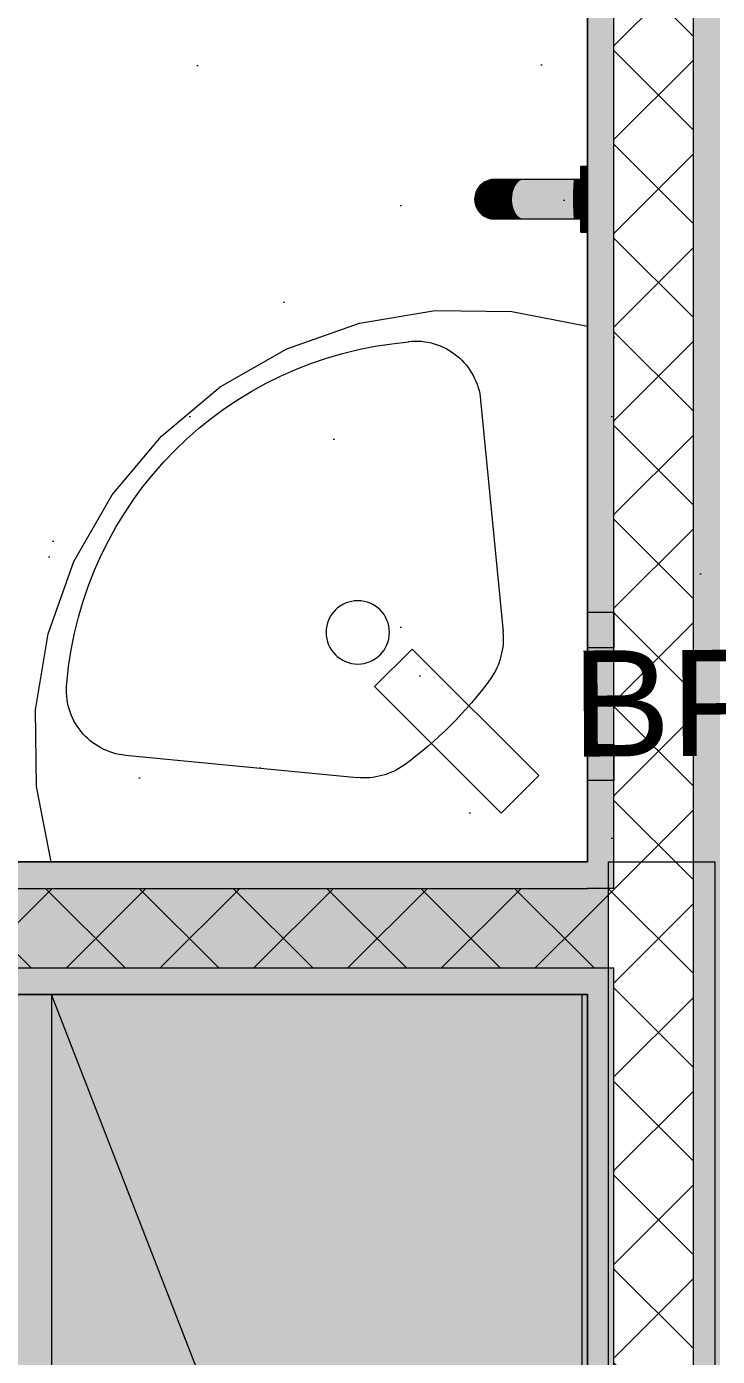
# Model space of a CAD drawing. Header units: metres. Extents: x -77 to 21.6, y -70.6 to -27.7.
# Drawn here: x -51.035 to -50.514, y -54.621 to -53.618 of the extents above; entities that cross this region are included whole.
import ezdxf

# ---------------------------------------------------------------- set-up
doc = ezdxf.new("R2010")
doc.units = ezdxf.units.M
doc.header["$MEASUREMENT"] = 0
for name, color, linetype, lineweight, true_color in [('LAJES.EST_Caneta_No__18', 7, 'Continuous', 0, 0xdfdfdf), ('LAJES.EST_Caneta_No__254', 7, 'Continuous', 0, 0xd1c9ad), ('LOUCAS-METAIS.ARQ_Caneta_No__13', 7, 'Continuous', 0, 0xaaaaaa), ('LOUCAS-METAIS.ARQ_Caneta_No__18', 7, 'Continuous', 0, 0xdfdfdf), ('ZONA_Caneta_No__56', 7, 'Continuous', 0, 0xffe495)]:
    doc.layers.add(name, color=color, linetype=linetype, lineweight=lineweight, true_color=true_color)
for name, color, linetype, lineweight in [('LAJES.EST_Caneta_No__241', 7, 'Continuous', 13), ('LAJES.EST_Caneta_No__96', 252, 'Continuous', 0), ('LOUCAS-METAIS.ARQ_Caneta_No__96', 252, 'Continuous', 0), ('MOBILIÁRIO_Caneta_No__96', 252, 'Continuous', 0), ('NOTAS BANCADAS_Caneta_No__99', 7, 'Continuous', 20), ('PAREDE CONSTRUIR_Caneta_No__241', 7, 'Continuous', 13), ('PAREDE CONSTRUIR_Caneta_No__83', 84, 'Continuous', 0)]:
    doc.layers.add(name, color=color, linetype=linetype, lineweight=lineweight)
for name, color, linetype in [('MOBILIÁRIO', 7, 'Continuous'), ('NOTAS BANCADAS', 7, 'Continuous'), ('PAREDE CONSTRUIR', 7, 'Continuous')]:
    doc.layers.add(name, color=color, linetype=linetype)
doc.styles.add('GENERATED_STYLE_1', font='arial.ttf')
pattern_1 = [(45, (0, 0.5), (-0.159099, 0.159099), [0, -0.15, 0, -0.225]), (110, (0.5, 0.5), (0.21143084, 0.07695453), [0, -0.11, 0, -0.19])]
pattern_2 = [(45, (0, 0), (-0.03535534, 0.03535534), []), (135, (0, 0), (0.03535534, 0.03535534), [])]

# ---------------------------------------------------------------- blocks, each defined once
blk = doc.blocks.new('Basin Corner 26')
at = {"layer": 'LOUCAS-METAIS.ARQ_Caneta_No__13', "color": 253, "linetype": 'Continuous', "lineweight": 0, "true_color": 0xaaaaaa}
for p, q in [((0.3484, -0.0805), (0.1737, -0.0636)), ((0.0805, -0.3482), (0.0636, -0.1736))]:
    blk.add_line(p, q, dxfattribs=at)
at = {"layer": 'LOUCAS-METAIS.ARQ_Caneta_No__13', "color": 253, "linetype": 'Continuous', "lineweight": 0, "true_color": 0xaaaaaa, "flags": 128}
for points in [[(0.0615, 0), (0.0885, 0), (0.0885, 0.02), (0.0615, 0.02)], [(0.1615, 0), (0.1885, 0), (0.1885, 0.02), (0.1615, 0.02)], [(0, -0.4044), (0.0569, -0.4153), (0.1148, -0.4161), (0.172, -0.4066), (0.2266, -0.3871), (0.2769, -0.3584), (0.3213, -0.3212), (0.3585, -0.2768), (0.3872, -0.2265), (0.4066, -0.1719), (0.4161, -0.1148), (0.4153, -0.0569), (0.4043, 0), (0, 0)]]:
    blk.add_lwpolyline(points, close=True, dxfattribs=at)
at = {"layer": 'LOUCAS-METAIS.ARQ_Caneta_No__13', "color": 253, "linetype": 'Continuous', "lineweight": 0, "true_color": 0xaaaaaa}
for centre, major_axis, start_param, end_param in [((0.1686, -0.1163), (0.0529, 0), 1.474323, 2.181444), ((0.319, -0.3189), (0.3054, 0), 2.204538, 2.507899), ((0.3437, -0.1295), (0.0493, 0), 6.175569, 7.757508), ((0.1163, -0.1685), (0.0529, 0), 2.530551, 3.237673), ((0.111, -0.1114), (0.2823, 0), 4.796606, 6.20048), ((0.1295, -0.3435), (0.0493, 0), 3.237673, 4.819612)]:
    blk.add_ellipse(centre, major_axis=major_axis, ratio=0.999372, start_param=start_param, end_param=end_param, dxfattribs=at)
blk.add_ellipse((0.1732, -0.1731), major_axis=(0.0239, 0), ratio=0.999372, dxfattribs=at)
blk = doc.blocks.new('Grab Bar 26_2')
at = {"layer": 'LOUCAS-METAIS.ARQ_Caneta_No__18', "linetype": 'Continuous', "lineweight": 0, "true_color": 0xdfdfdf}
for points in [[(-0.017, 0), (-0.017, -0.005), (-0.0108, -0.005), (-0.0108, 0)], [(-0.0108, 0), (-0.0108, -0.005), (-0.0037, -0.005), (-0.0037, 0)], [(-0.0037, -0.005), (0.0037, -0.005), (0.0037, 0), (-0.0037, 0)], [(0.0037, -0.005), (0.0108, -0.005), (0.0108, 0), (0.0037, 0)], [(0.0108, -0.005), (0.017, -0.005), (0.017, 0), (0.0108, 0)], [(0.017, -0.005), (0.0217, -0.005), (0.0217, 0), (0.017, 0)], [(0.0217, -0.005), (0.0244, -0.005), (0.0244, 0), (0.0217, 0)], [(0.0244, 0), (0.0244, -0.005), (0.0249, -0.005), (0.0249, 0)], [(-0.0249, 0), (-0.0249, -0.005), (-0.0244, -0.005), (-0.0244, 0)], [(-0.0244, -0.005), (-0.0217, -0.005), (-0.0217, 0), (-0.0244, 0)], [(-0.0217, -0.005), (-0.017, -0.005), (-0.017, 0), (-0.0217, 0)], [(-0.015, -0.01), (-0.0147, -0.0102), (-0.0147, -0.005), (-0.015, -0.005)], [(-0.015, -0.01), (-0.015, -0.0234), (-0.0147, -0.024), (-0.0147, -0.0102)], [(-0.0147, -0.005), (-0.0147, -0.0102), (-0.014, -0.0103), (-0.014, -0.005)], [(-0.014, -0.005), (-0.014, -0.0103), (-0.0129, -0.0104), (-0.0129, -0.005)], [(-0.0129, -0.005), (-0.0129, -0.0104), (-0.0113, -0.0106), (-0.0113, -0.005)], [(-0.0113, -0.005), (-0.0113, -0.0106), (-0.0094, -0.0107), (-0.0094, -0.005)], [(-0.0094, -0.0107), (-0.0073, -0.0107), (-0.0073, -0.005), (-0.0094, -0.005)], [(-0.0073, -0.005), (-0.0073, -0.0107), (-0.0049, -0.0108), (-0.0049, -0.005)], [(-0.0049, -0.005), (-0.0049, -0.0108), (-0.0023, -0.0108), (-0.0023, -0.005)], [(-0.0023, -0.005), (-0.0023, -0.0108), (0.0003, -0.0108), (0.0003, -0.005)], [(0.0003, -0.005), (0.0003, -0.0108), (0.0029, -0.0108), (0.0029, -0.005)], [(0.0029, -0.0108), (0.0054, -0.0108), (0.0054, -0.005), (0.0029, -0.005)], [(0.0054, -0.005), (0.0054, -0.0108), (0.0077, -0.0107), (0.0077, -0.005)], [(0.0077, -0.005), (0.0077, -0.0107), (0.0098, -0.0106), (0.0098, -0.005)], [(0.0098, -0.005), (0.0098, -0.0106), (0.0117, -0.0105), (0.0117, -0.005)], [(0.0117, -0.005), (0.0117, -0.0105), (0.0131, -0.0104), (0.0131, -0.005)], [(0.0131, -0.005), (0.0131, -0.0104), (0.0142, -0.0103), (0.0142, -0.005)], [(0.0142, -0.0103), (0.0148, -0.0101), (0.0148, -0.005), (0.0142, -0.005)], [(0.015, -0.005), (0.0148, -0.005), (0.0148, -0.0101), (0.015, -0.01)], [(0.0148, -0.0101), (0.0148, -0.0239), (0.015, -0.0233), (0.015, -0.01)], [(-0.0147, -0.024), (-0.014, -0.0246), (-0.014, -0.0103), (-0.0147, -0.0102)], [(-0.014, -0.0103), (-0.014, -0.0246), (-0.0129, -0.0251), (-0.0129, -0.0104)], [(-0.0113, -0.0106), (-0.0129, -0.0104), (-0.0129, -0.0251), (-0.0113, -0.0256)], [(-0.0094, -0.0107), (-0.0113, -0.0106), (-0.0113, -0.0256), (-0.0094, -0.026)], [(-0.0094, -0.0107), (-0.0094, -0.026), (-0.0073, -0.0263), (-0.0073, -0.0107)], [(-0.0049, -0.0108), (-0.0073, -0.0107), (-0.0073, -0.0263), (-0.0049, -0.0265)], [(-0.0023, -0.0108), (-0.0049, -0.0108), (-0.0049, -0.0265), (-0.0023, -0.0267)], [(0.0003, -0.0108), (-0.0023, -0.0108), (-0.0023, -0.0267), (0.0003, -0.0267)], [(0.0029, -0.0108), (0.0003, -0.0108), (0.0003, -0.0267), (0.0029, -0.0266)], [(0.0029, -0.0266), (0.0054, -0.0265), (0.0054, -0.0108), (0.0029, -0.0108)], [(0.0077, -0.0107), (0.0054, -0.0108), (0.0054, -0.0265), (0.0077, -0.0262)], [(0.0098, -0.0106), (0.0077, -0.0107), (0.0077, -0.0262), (0.0098, -0.0259)], [(0.0098, -0.0259), (0.0117, -0.0255), (0.0117, -0.0105), (0.0098, -0.0106)], [(0.0131, -0.0104), (0.0117, -0.0105), (0.0117, -0.0255), (0.0131, -0.025)], [(0.0142, -0.0103), (0.0131, -0.0104), (0.0131, -0.025), (0.0142, -0.0244)], [(0.0148, -0.0101), (0.0142, -0.0103), (0.0142, -0.0244), (0.0148, -0.0239)], [(-0.0147, -0.024), (-0.015, -0.0234), (-0.015, -0.0361), (-0.0147, -0.0373)], [(-0.0147, -0.024), (-0.0147, -0.0373), (-0.014, -0.0384), (-0.014, -0.0246)], [(-0.0129, -0.0251), (-0.014, -0.0246), (-0.014, -0.0384), (-0.0129, -0.0394)], [(-0.0129, -0.0251), (-0.0129, -0.0394), (-0.0113, -0.0403), (-0.0113, -0.0256)], [(-0.0094, -0.026), (-0.0113, -0.0256), (-0.0113, -0.0403), (-0.0094, -0.0411)], [(-0.0094, -0.026), (-0.0094, -0.0411), (-0.0073, -0.0418), (-0.0073, -0.0263)], [(-0.0049, -0.0265), (-0.0073, -0.0263), (-0.0073, -0.0418), (-0.0049, -0.0422)], [(-0.0023, -0.0267), (-0.0049, -0.0265), (-0.0049, -0.0422), (-0.0023, -0.0425)], [(0.0003, -0.0267), (-0.0023, -0.0267), (-0.0023, -0.0425), (0.0003, -0.0426)], [(0.0029, -0.0266), (0.0003, -0.0267), (0.0003, -0.0426), (0.0029, -0.0425)], [(0.0029, -0.0266), (0.0029, -0.0425), (0.0054, -0.0421), (0.0054, -0.0265)], [(0.0077, -0.0262), (0.0054, -0.0265), (0.0054, -0.0421), (0.0077, -0.0416)], [(0.0098, -0.0259), (0.0077, -0.0262), (0.0077, -0.0416), (0.0098, -0.041)], [(0.0098, -0.0259), (0.0098, -0.041), (0.0117, -0.0402), (0.0117, -0.0255)], [(0.0117, -0.0255), (0.0117, -0.0402), (0.0131, -0.0392), (0.0131, -0.025)], [(0.0131, -0.025), (0.0131, -0.0392), (0.0142, -0.0382), (0.0142, -0.0244)], [(0.0142, -0.0382), (0.0148, -0.0371), (0.0148, -0.0239), (0.0142, -0.0244)], [(0.015, -0.0233), (0.0148, -0.0239), (0.0148, -0.0371), (0.015, -0.0359)], [(-0.015, -0.0476), (-0.0147, -0.0492), (-0.0147, -0.0373), (-0.015, -0.0361)], [(-0.014, -0.0384), (-0.0147, -0.0373), (-0.0147, -0.0492), (-0.014, -0.0508)], [(-0.014, -0.0508), (-0.0129, -0.0523), (-0.0129, -0.0394), (-0.014, -0.0384)], [(-0.0129, -0.0394), (-0.0129, -0.0523), (-0.0113, -0.0536), (-0.0113, -0.0403)], [(0.0117, -0.0402), (0.0117, -0.0533), (0.0131, -0.052), (0.0131, -0.0392)], [(0.0142, -0.0382), (0.0131, -0.0392), (0.0131, -0.052), (0.0142, -0.0505)], [(0.0142, -0.0382), (0.0142, -0.0505), (0.0148, -0.0489), (0.0148, -0.0371)], [(0.0148, -0.0371), (0.0148, -0.0489), (0.015, -0.0472), (0.015, -0.0359)], [(-0.0147, -0.0492), (-0.015, -0.0476), (-0.015, -0.0571), (-0.0147, -0.0592)], [(-0.0147, -0.0492), (-0.0147, -0.0592), (-0.014, -0.0611), (-0.014, -0.0508)], [(-0.0113, -0.0536), (-0.0094, -0.0547), (-0.0094, -0.0411), (-0.0113, -0.0403)], [(-0.0073, -0.0418), (-0.0094, -0.0411), (-0.0094, -0.0547), (-0.0073, -0.0556)], [(-0.0073, -0.0556), (-0.0049, -0.0563), (-0.0049, -0.0422), (-0.0073, -0.0418)], [(-0.0049, -0.0422), (-0.0049, -0.0563), (-0.0023, -0.0567), (-0.0023, -0.0425)], [(-0.0023, -0.0425), (-0.0023, -0.0567), (0.0003, -0.0568), (0.0003, -0.0426)], [(0.0003, -0.0426), (0.0003, -0.0568), (0.0029, -0.0566), (0.0029, -0.0425)], [(0.0029, -0.0566), (0.0054, -0.0562), (0.0054, -0.0421), (0.0029, -0.0425)], [(0.0054, -0.0421), (0.0054, -0.0562), (0.0077, -0.0555), (0.0077, -0.0416)], [(0.0077, -0.0416), (0.0077, -0.0555), (0.0098, -0.0545), (0.0098, -0.041)], [(0.0098, -0.0545), (0.0117, -0.0533), (0.0117, -0.0402), (0.0098, -0.041)], [(0.0142, -0.0608), (0.0148, -0.0588), (0.0148, -0.0489), (0.0142, -0.0505)], [(0.015, -0.0472), (0.0148, -0.0489), (0.0148, -0.0588), (0.015, -0.0567)], [(-0.0147, -0.0592), (-0.015, -0.0571), (-0.015, -0.0643), (-0.0147, -0.0667)], [(-0.0147, -0.0592), (-0.0147, -0.0667), (-0.014, -0.0689), (-0.014, -0.0611)], [(-0.014, -0.0508), (-0.014, -0.0611), (-0.0129, -0.063), (-0.0129, -0.0523)], [(-0.0129, -0.0523), (-0.0129, -0.063), (-0.0113, -0.0647), (-0.0113, -0.0536)], [(-0.0113, -0.0647), (-0.0094, -0.0661), (-0.0094, -0.0547), (-0.0113, -0.0536)], [(-0.0094, -0.0547), (-0.0094, -0.0661), (-0.0073, -0.0672), (-0.0073, -0.0556)], [(-0.0073, -0.0556), (-0.0073, -0.0672), (-0.0049, -0.0681), (-0.0049, -0.0563)], [(-0.0049, -0.0681), (-0.0023, -0.0686), (-0.0023, -0.0567), (-0.0049, -0.0563)], [(-0.0023, -0.0686), (0.0003, -0.0687), (0.0003, -0.0568), (-0.0023, -0.0567)], [(0.0003, -0.0687), (0.0029, -0.0685), (0.0029, -0.0566), (0.0003, -0.0568)], [(0.0029, -0.0566), (0.0029, -0.0685), (0.0054, -0.0679), (0.0054, -0.0562)], [(0.0054, -0.0679), (0.0077, -0.067), (0.0077, -0.0555), (0.0054, -0.0562)], [(0.0077, -0.067), (0.0098, -0.0658), (0.0098, -0.0545), (0.0077, -0.0555)], [(0.0098, -0.0545), (0.0098, -0.0658), (0.0117, -0.0643), (0.0117, -0.0533)], [(0.0117, -0.0533), (0.0117, -0.0643), (0.0131, -0.0626), (0.0131, -0.052)], [(0.0131, -0.0626), (0.0142, -0.0608), (0.0142, -0.0505), (0.0131, -0.052)], [(0.0142, -0.0685), (0.0148, -0.0662), (0.0148, -0.0588), (0.0142, -0.0608)], [(0.015, -0.0567), (0.0148, -0.0588), (0.0148, -0.0662), (0.015, -0.0638)], [(-0.015, -0.0643), (-0.015, -0.0688), (-0.0147, -0.0713), (-0.0147, -0.0667)], [(-0.0147, -0.0713), (-0.015, -0.0688), (-0.015, -0.0703), (-0.0147, -0.0729)], [(-0.0147, -0.0667), (-0.0147, -0.0713), (-0.014, -0.0738), (-0.014, -0.0689)], [(-0.014, -0.0611), (-0.014, -0.0689), (-0.0129, -0.0711), (-0.0129, -0.063)], [(-0.014, -0.0689), (-0.014, -0.0738), (-0.0129, -0.0761), (-0.0129, -0.0711)], [(-0.0129, -0.0711), (-0.0113, -0.073), (-0.0113, -0.0647), (-0.0129, -0.063)], [(-0.0113, -0.0647), (-0.0113, -0.073), (-0.0094, -0.0746), (-0.0094, -0.0661)], [(-0.0094, -0.0746), (-0.0073, -0.076), (-0.0073, -0.0672), (-0.0094, -0.0661)], [(-0.0073, -0.076), (-0.0049, -0.0769), (-0.0049, -0.0681), (-0.0073, -0.0672)], [(-0.0049, -0.0681), (-0.0049, -0.0769), (-0.0023, -0.0775), (-0.0023, -0.0686)], [(-0.0023, -0.0686), (-0.0023, -0.0775), (0.0003, -0.0777), (0.0003, -0.0687)], [(0.0003, -0.0777), (0.0029, -0.0774), (0.0029, -0.0685), (0.0003, -0.0687)], [(0.0029, -0.0685), (0.0029, -0.0774), (0.0054, -0.0768), (0.0054, -0.0679)], [(0.0054, -0.0768), (0.0077, -0.0757), (0.0077, -0.067), (0.0054, -0.0679)], [(0.0077, -0.067), (0.0077, -0.0757), (0.0098, -0.0743), (0.0098, -0.0658)], [(0.0098, -0.0658), (0.0098, -0.0743), (0.0117, -0.0726), (0.0117, -0.0643)], [(0.0117, -0.0726), (0.0131, -0.0707), (0.0131, -0.0626), (0.0117, -0.0643)], [(0.0131, -0.0626), (0.0131, -0.0707), (0.0142, -0.0685), (0.0142, -0.0608)], [(0.0131, -0.0756), (0.0142, -0.0733), (0.0142, -0.0685), (0.0131, -0.0707)], [(0.0142, -0.0685), (0.0142, -0.0733), (0.0148, -0.0708), (0.0148, -0.0662)], [(0.0148, -0.0662), (0.0148, -0.0708), (0.015, -0.0682), (0.015, -0.0638)], [(0.015, -0.0682), (0.0148, -0.0708), (0.0148, -0.0723), (0.015, -0.0697)], [(-0.014, -0.0738), (-0.0147, -0.0713), (-0.0147, -0.0729), (-0.014, -0.0754)], [(-0.014, -0.0754), (-0.0129, -0.0777), (-0.0129, -0.0761), (-0.014, -0.0738)], [(-0.0129, -0.0711), (-0.0129, -0.0761), (-0.0113, -0.0782), (-0.0113, -0.073)], [(-0.0113, -0.0782), (-0.0129, -0.0761), (-0.0129, -0.0777), (-0.0113, -0.0798)], [(-0.0113, -0.0782), (-0.0094, -0.0799), (-0.0094, -0.0746), (-0.0113, -0.073)], [(-0.0094, -0.0799), (-0.0113, -0.0782), (-0.0113, -0.0798), (-0.0094, -0.0817)], [(-0.0073, -0.076), (-0.0094, -0.0746), (-0.0094, -0.0799), (-0.0073, -0.0814)], [(-0.0094, -0.0799), (-0.0094, -0.0817), (-0.0073, -0.0831), (-0.0073, -0.0814)], [(-0.0073, -0.076), (-0.0073, -0.0814), (-0.0049, -0.0824), (-0.0049, -0.0769)], [(-0.0049, -0.0769), (-0.0049, -0.0824), (-0.0023, -0.083), (-0.0023, -0.0775)], [(-0.0023, -0.083), (0.0003, -0.0832), (0.0003, -0.0777), (-0.0023, -0.0775)], [(0.0003, -0.0832), (0.0029, -0.0829), (0.0029, -0.0774), (0.0003, -0.0777)], [(0.0029, -0.0774), (0.0029, -0.0829), (0.0054, -0.0822), (0.0054, -0.0768)], [(0.0054, -0.0822), (0.0077, -0.0811), (0.0077, -0.0757), (0.0054, -0.0768)], [(0.0077, -0.0757), (0.0077, -0.0811), (0.0098, -0.0796), (0.0098, -0.0743)], [(0.0098, -0.0796), (0.0077, -0.0811), (0.0077, -0.0829), (0.0098, -0.0813)], [(0.0098, -0.0743), (0.0098, -0.0796), (0.0117, -0.0778), (0.0117, -0.0726)], [(0.0098, -0.0813), (0.0117, -0.0794), (0.0117, -0.0778), (0.0098, -0.0796)], [(0.0117, -0.0726), (0.0117, -0.0778), (0.0131, -0.0756), (0.0131, -0.0707)], [(0.0131, -0.0756), (0.0117, -0.0778), (0.0117, -0.0794), (0.0131, -0.0773)], [(0.0142, -0.0733), (0.0131, -0.0756), (0.0131, -0.0773), (0.0142, -0.0749)], [(0.0142, -0.0733), (0.0142, -0.0749), (0.0148, -0.0723), (0.0148, -0.0708)], [(-0.0049, -0.0824), (-0.0073, -0.0814), (-0.0073, -0.0831), (-0.0049, -0.0842)], [(-0.0023, -0.083), (-0.0049, -0.0824), (-0.0049, -0.0842), (-0.0023, -0.0848)], [(0.0003, -0.0832), (-0.0023, -0.083), (-0.0023, -0.0848), (0.0003, -0.085)], [(0.0029, -0.0829), (0.0003, -0.0832), (0.0003, -0.085), (0.0029, -0.0847)], [(0.0029, -0.0847), (0.0054, -0.084), (0.0054, -0.0822), (0.0029, -0.0829)], [(0.0077, -0.0811), (0.0054, -0.0822), (0.0054, -0.084), (0.0077, -0.0829)]]:
    blk.add_hatch(color=254, dxfattribs=at).paths.add_polyline_path(points)
at = {"layer": 'LOUCAS-METAIS.ARQ_Caneta_No__96', "color": 252, "linetype": 'Continuous', "lineweight": 0}
for p, q in [((-0.0037, 0), (0.0037, 0)), ((0.0037, 0), (0.0108, 0)), ((0.0108, 0), (0.017, 0)), ((0.017, 0), (0.0217, 0)), ((0.0217, 0), (0.0244, 0)), ((0.0244, 0), (0.0249, 0)), ((0.0249, -0.005), (0.0249, 0)), ((-0.0249, 0), (-0.0244, 0)), ((-0.0249, -0.005), (-0.0249, 0)), ((-0.0249, -0.005), (-0.0244, -0.005)), ((-0.0244, 0), (-0.0217, 0)), ((-0.0244, -0.005), (-0.0217, -0.005)), ((-0.0217, 0), (-0.017, 0)), ((-0.0217, -0.005), (-0.017, -0.005)), ((-0.017, 0), (-0.0108, 0)), ((-0.017, -0.005), (-0.0108, -0.005)), ((-0.015, -0.005), (-0.015, -0.01)), ((-0.015, -0.01), (-0.015, -0.0234)), ((-0.0108, 0), (-0.0037, 0)), ((-0.0108, -0.005), (-0.0037, -0.005)), ((-0.0037, -0.005), (0.0037, -0.005)), ((0.0037, -0.005), (0.0108, -0.005)), ((0.0108, -0.005), (0.017, -0.005)), ((0.015, -0.005), (0.015, -0.01)), ((0.015, -0.01), (0.015, -0.0233)), ((0.017, -0.005), (0.0217, -0.005)), ((0.0217, -0.005), (0.0244, -0.005)), ((0.0244, -0.005), (0.0249, -0.005)), ((-0.015, -0.0234), (-0.015, -0.0361)), ((0.015, -0.0233), (0.015, -0.0359)), ((-0.015, -0.0361), (-0.015, -0.0476)), ((0.015, -0.0359), (0.015, -0.0472)), ((-0.015, -0.0476), (-0.015, -0.0571)), ((0.015, -0.0472), (0.015, -0.0567)), ((-0.015, -0.0571), (-0.015, -0.0643)), ((0.015, -0.0567), (0.015, -0.0638)), ((-0.015, -0.0643), (-0.015, -0.0688)), ((-0.015, -0.0688), (-0.015, -0.0703)), ((0.015, -0.0697), (0.0148, -0.0723)), ((0.015, -0.0638), (0.015, -0.0682)), ((0.015, -0.0682), (0.015, -0.0697)), ((-0.0147, -0.0729), (-0.015, -0.0703)), ((-0.014, -0.0754), (-0.0147, -0.0729)), ((-0.0129, -0.0777), (-0.014, -0.0754)), ((-0.0113, -0.0798), (-0.0129, -0.0777)), ((-0.0094, -0.0817), (-0.0113, -0.0798)), ((0.0117, -0.0794), (0.0098, -0.0813)), ((0.0131, -0.0773), (0.0117, -0.0794)), ((0.0142, -0.0749), (0.0131, -0.0773)), ((0.0148, -0.0723), (0.0142, -0.0749)), ((-0.0073, -0.0831), (-0.0094, -0.0817)), ((-0.0049, -0.0842), (-0.0073, -0.0831)), ((-0.0023, -0.0848), (-0.0049, -0.0842)), ((0.0003, -0.085), (-0.0023, -0.0848)), ((0.0029, -0.0847), (0.0003, -0.085)), ((0.0054, -0.084), (0.0029, -0.0847)), ((0.0077, -0.0829), (0.0054, -0.084)), ((0.0098, -0.0813), (0.0077, -0.0829))]:
    blk.add_line(p, q, dxfattribs=at)
blk = doc.blocks.new('Flexible Shelf 26[41]_6', base_point=(-50.6157, -55.3784))
at = {"layer": 'MOBILIÁRIO_Caneta_No__96', "color": 252, "linetype": 'Continuous', "lineweight": 13}
blk.add_line((-50.6157, -55.3784), (-51.0157, -54.3479), dxfattribs=at)
at = {"layer": 'MOBILIÁRIO_Caneta_No__96', "color": 252, "linetype": 'Continuous', "lineweight": 13, "flags": 128}
blk.add_lwpolyline([(-50.6157, -55.3784), (-50.6157, -54.3479), (-51.0157, -54.3479), (-51.0157, -55.3784)], close=True, dxfattribs=at)
blk = doc.blocks.new('Tap 26')
at = {"layer": 'LOUCAS-METAIS.ARQ_Caneta_No__96', "color": 252, "linetype": 'Continuous', "lineweight": 0, "flags": 128}
blk.add_lwpolyline([(-0.02, -0.115), (0.02, -0.115), (0.02, 0.02), (-0.02, 0.02)], close=True, dxfattribs=at)
blk = doc.blocks.new('Label_26_6', base_point=(-50.5117, -54.0635))
at = {"layer": 'NOTAS BANCADAS_Caneta_No__99', "color": 7, "lineweight": 20, "insert": (-50.2564, -54.0864), "char_height": 0.08, "attachment_point": 2, "rotation": 0.323, "style": 'GENERATED_STYLE_1'}
blk.add_mtext('\\A1;{\\pqc;\\pt0,99;\\fArial|b0|i0|c0|p0;\\W1.000000;BPC.240e\\fArial|b0|i0|c0|p0;\\W1.000000;\\A1{\\H.66x;\\S^  ;}\\fArial|b0|i0|c0|p0;\\W1.000000;\\fArial|b0|i0|c0|p0;\\W1.000000;\\A1{\\H.66x;\\S^  ;}\\fArial|b0|i0|c0|p0;\\W1.000000;\\fArial|b0|i0|c0|p0;\\W1.000000;\\fArial|b0|i0|c0|p0;\\W1.000000;\\fArial|b0|i0|c0|p0;\\W1.000000;\\fArial|b0|i0|c0|p0;\\W1.000000;\\fArial|b0|i0|c0|p0;\\W1.000000;\\fArial|b0|i0|c0|p0;\\W1.000000;\\A1{\\H.66x;\\S^  ;}\\fArial|b0|i0|c0|p0;\\W1.000000;\\fArial|b0|i0|c0|p0;\\W1.000000;\\A1{\\H.66x;\\S^  ;}\\fArial|b0|i0|c0|p0;\\W1.000000;\\fArial|b0|i0|c0|p0;\\W1.000000;\\fArial|b0|i0|c0|p0;\\W1.000000;\\fArial|b0|i0|c0|p0;\\W1.000000;\\fArial|b0|i0|c0|p0;\\W1.000000;\\fArial|b0|i0|c0|p0;\\W1.000000;\\fArial|b0|i0|c0|p0;\\W1.000000;\\A1{\\H.66x;\\S^  ;}\\fArial|b0|i0|c0|p0;\\W1.000000;\\fArial|b0|i0|c0|p0;\\W1.000000;\\A1{\\H.66x;\\S^  ;}\\fArial|b0|i0|c0|p0;\\W1.000000;\\fArial|b0|i0|c0|p0;\\W1.000000;\\fArial|b0|i0|c0|p0;\\W1.000000;\\fArial|b0|i0|c0|p0;\\W1.000000;\\fArial|b0|i0|c0|p0;\\W1.000000;\\fArial|b0|i0|c0|p0;\\W1.000000;\\fArial|b0|i0|c0|p0;\\W1.000000;\\A1{\\H.66x;\\S^  ;}\\fArial|b0|i0|c0|p0;\\W1.000000;\\fArial|b0|i0|c0|p0;\\W1.000000;\\A1{\\H.66x;\\S^  ;}\\fArial|b0|i0|c0|p0;\\W1.000000;\\fArial|b0|i0|c0|p0;\\W1.000000;\\fArial|b0|i0|c0|p0;\\W1.000000;\\fArial|b0|i0|c0|p0;\\W1.000000;\\fArial|b0|i0|c0|p0;\\W1.000000;\\fArial|b0|i0|c0|p0;\\W1.000000;\\fArial|b0|i0|c0|p0;\\W1.000000;\\A1{\\H.66x;\\S^  ;}\\fArial|b0|i0|c0|p0;\\W1.000000;\\fArial|b0|i0|c0|p0;\\W1.000000;\\A1{\\H.66x;\\S^  ;}\\fArial|b0|i0|c0|p0;\\W1.000000;\\fArial|b0|i0|c0|p0;\\W1.000000;\\fArial|b0|i0|c0|p0;\\W1.000000;\\fArial|b0|i0|c0|p0;\\W1.000000;\\fArial|b0|i0|c0|p0;\\W1.000000;\\fArial|b0|i0|c0|p0;\\W1.000000;\\fArial|b0|i0|c0|p0;\\W1.000000;\\A1{\\H.66x;\\S^  ;}\\fArial|b0|i0|c0|p0;\\W1.000000;}', dxfattribs=at)

msp = doc.modelspace()

# ---------------------------------------------------------------- hatches: boundary and pattern name
at = {"layer": 'LAJES.EST_Caneta_No__18', "linetype": 'Continuous', "lineweight": 0, "true_color": 0xdfdfdf}
h = msp.add_hatch(dxfattribs=at)
h.set_pattern_fill('Piso_Externo__0006', color=254, style=0, pattern_type=2)
h.set_pattern_definition([(45, (0, 0.6), (-0.1909188, 0.1909188), [0, -0.18, 0, -0.27]), (110, (0.6, 0.6), (0.253717, 0.09234544), [0, -0.132, 0, -0.228])])
h.paths.add_polyline_path([(-76.514, -65.1016), (-73.814, -65.1016, -0.414214), (-75.814, -67.1016), (-66.814, -67.1016, -0.414214), (-68.814, -65.1016), (-68.814, -62.301), (-68.814, -45.4002, -0.414214), (-66.514, -43.1002), (-65.914, -43.1002), (-65.914, -42.3002), (-66.514, -42.3002), (-66.514, -38.2041), (-65.114, -38.2041), (-65.114, -36.7038), (-66.514, -36.7038), (-66.514, -32.5997), (-65.114, -32.5997), (-56.714, -32.5997), (-53.814, -32.5997), (-44.014, -32.5997), (-44.014, -42.3002), (-53.814, -42.3002), (-53.814, -47.1002), (-44.014, -47.1002), (-44.014, -50.8516), (-45.6136, -50.8516), (-45.6136, -52.3506), (-44.014, -52.3506), (-44.014, -60.3006), (-48.9163, -60.3006), (-48.9163, -61.1006), (-44.3609, -61.1006), (-44.3609, -67.1016), (-44.014, -67.1016), (-41.514, -67.1016), (-41.514, -28.1016), (-41.714, -28.1016), (-41.714, -60.3006), (-43.014, -60.3006), (-43.014, -30.0016), (-66.514, -30.0016), (-66.514, -28.1016), (-76.514, -28.1016)])
h.paths.add_polyline_path([(-73.814, -45.1016), (-76.314, -45.1016), (-76.314, -43.0892), (-75.7984, -43.0908, -0.414214), (-73.8139, -45.0876)], flags=0)
h.paths.add_polyline_path([(-73.814, -45.5846, -0.009328), (-73.814, -45.6604)], flags=0)
h.paths.add_polyline_path([(-52.814, -46.3002), (-52.814, -43.1002), (-44.014, -43.1002), (-44.014, -46.3002)], flags=0)
h.paths.add_polyline_path([(-67.714, -34.1), (-76.314, -34.1), (-76.314, -32.5997), (-67.714, -32.5997)], flags=0)
at = {"layer": 'LAJES.EST_Caneta_No__254', "linetype": 'Continuous', "lineweight": 0, "true_color": 0xd1c9ad}
h = msp.add_hatch(dxfattribs=at)
h.set_pattern_fill('Haie_OD_0006', color=9, style=0, pattern_type=2)
h.set_pattern_definition(pattern_1)
h.paths.add_polyline_path([(-65.114, -47.1002), (-66.514, -47.1002), (-66.514, -60.3006), (-56.514, -60.3006), (-44.014, -60.3006), (-44.014, -56.6006), (-50.5957, -56.6006), (-50.5957, -54.2479), (-52.6157, -54.2479), (-52.6157, -52.5506), (-50.5957, -52.5506), (-45.6136, -52.5506), (-45.6136, -50.8516), (-44.014, -50.8516), (-44.014, -47.1002), (-53.814, -47.1002), (-53.814, -42.3002), (-44.014, -42.3002), (-44.014, -37.1002), (-51.174, -37.1002), (-51.174, -32.5997), (-53.814, -32.5997), (-56.714, -32.5997), (-58.7637, -32.5997), (-58.7637, -34.9038), (-63.464, -34.9038), (-63.464, -36.5038), (-65.114, -36.5038), (-65.114, -38.4037), (-63.464, -38.4037), (-63.464, -42.1002), (-65.114, -42.1002), (-65.114, -42.3002)])
h.paths.add_polyline_path([(-60.5596, -42.1002), (-60.5596, -38.4037), (-58.8637, -38.4037), (-58.8637, -42.1002)], flags=0)
h.paths.add_polyline_path([(-59.064, -48.7001), (-59.064, -47.3002), (-56.714, -47.3002), (-56.714, -48.7001)], flags=0)
at = {"layer": 'LAJES.EST_Caneta_No__96', "linetype": 'Continuous', "lineweight": 0}
h = msp.add_hatch(dxfattribs=at)
h.set_pattern_fill('Haie_OD_0006', color=252, style=0, pattern_type=2)
h.set_pattern_definition(pattern_1)
h.paths.add_polyline_path([(-52.6157, -54.2479), (-50.5157, -54.2479), (-50.5157, -56.6006), (-44.014, -56.6006), (-44.014, -52.3506), (-45.6136, -52.3506), (-45.6136, -52.5506), (-45.8324, -52.5506), (-50.5157, -52.5506), (-52.6157, -52.5506)])
at = {"layer": 'PAREDE CONSTRUIR', "linetype": 'Continuous', "lineweight": 0, "true_color": 0xffffff}
for points in [[(-50.5917, -54.2479), (-50.5917, -52.5506), (-50.6117, -52.5506), (-50.6117, -54.2479)], [(-50.5117, -56.6006), (-50.5117, -52.5506), (-50.5317, -52.5506), (-50.5317, -56.6006)], [(-52.6157, -54.2679), (-50.6117, -54.2679), (-50.6117, -54.2479), (-52.6157, -54.2479)], [(-50.6117, -54.2479), (-50.6117, -54.2679), (-50.5917, -54.2679), (-50.5917, -54.2479)], [(-52.064, -54.3479), (-50.6117, -54.3479), (-50.6117, -54.3279), (-52.064, -54.3279)], [(-50.6117, -54.3279), (-50.6117, -54.3479), (-50.5917, -54.3479), (-50.5917, -54.3279)], [(-50.6117, -54.3479), (-50.6117, -56.6006), (-50.5917, -56.6006), (-50.5917, -54.3479)]]:
    msp.add_hatch(color=7, dxfattribs=at).paths.add_polyline_path(points)
at = {"layer": 'PAREDE CONSTRUIR_Caneta_No__83', "linetype": 'Continuous', "lineweight": 0}
h = msp.add_hatch(dxfattribs=at)
h.set_pattern_fill('Placomur_0006', color=84, style=0, pattern_type=2)
h.set_pattern_definition(pattern_2)
h.paths.add_polyline_path([(-50.5317, -54.2679), (-50.5317, -52.5506), (-50.5917, -52.5506), (-50.5917, -54.2679)])
h = msp.add_hatch(dxfattribs=at)
h.set_pattern_fill('Placomur_0006', color=84, style=0, pattern_type=2)
h.set_pattern_definition(pattern_2)
h.paths.add_polyline_path([(-52.084, -54.3279), (-50.6117, -54.3279), (-50.6117, -54.2679), (-52.084, -54.2679)])
h = msp.add_hatch(dxfattribs=at)
h.set_pattern_fill('Placomur_0006', color=84, style=0, pattern_type=2)
h.set_pattern_definition(pattern_2)
h.paths.add_polyline_path([(-50.6117, -54.2679), (-50.6117, -54.3279), (-50.5917, -54.3279), (-50.5917, -54.2679)])
h = msp.add_hatch(dxfattribs=at)
h.set_pattern_fill('Placomur_0006', color=84, style=0, pattern_type=2)
h.set_pattern_definition(pattern_2)
h.paths.add_polyline_path([(-50.5917, -54.2679), (-50.5917, -54.3279), (-50.5317, -54.3279), (-50.5317, -54.2679)])
h = msp.add_hatch(dxfattribs=at)
h.set_pattern_fill('Placomur_0006', color=84, style=0, pattern_type=2)
h.set_pattern_definition(pattern_2)
h.paths.add_polyline_path([(-50.5917, -54.3279), (-50.5917, -56.6006), (-50.5317, -56.6006), (-50.5317, -54.3279)])

# ---------------------------------------------------------------- linework, layer by layer
at = {"layer": 'LAJES.EST_Caneta_No__241', "color": 7, "linetype": 'Continuous', "lineweight": 13, "flags": 128}
for points in [[(-50.5957, -56.6006), (-50.5957, -54.2479)], [(-50.5957, -56.6006), (-50.5957, -54.2479)], [(-50.5957, -56.6006), (-50.5957, -54.2479)], [(-50.5957, -54.2479), (-50.5157, -54.2479)], [(-50.5157, -54.2479), (-50.5157, -56.6006)]]:
    msp.add_lwpolyline(points, dxfattribs=at)
at = {"layer": 'PAREDE CONSTRUIR_Caneta_No__241', "color": 7, "linetype": 'Continuous', "lineweight": 13}
for p, q in [((-50.5917, -54.2479), (-50.5917, -52.5506)), ((-50.5317, -54.2679), (-50.5317, -52.5506)), ((-50.5917, -54.2679), (-50.5917, -54.2479)), ((-52.6157, -54.2679), (-50.6117, -54.2679)), ((-50.5917, -54.2679), (-50.6117, -54.2679)), ((-50.5917, -54.2679), (-50.6117, -54.2679)), ((-50.5317, -54.3279), (-50.5317, -54.2679)), ((-52.084, -54.3279), (-50.6117, -54.3279)), ((-50.6117, -54.3279), (-50.5917, -54.3279)), ((-50.6117, -54.3279), (-50.5917, -54.3279)), ((-50.5917, -54.3479), (-50.5917, -54.3279)), ((-50.5317, -56.6006), (-50.5317, -54.3279)), ((-50.5917, -56.6006), (-50.5917, -54.3479))]:
    msp.add_line(p, q, dxfattribs=at)
at = {"layer": 'PAREDE CONSTRUIR_Caneta_No__241', "color": 7, "linetype": 'Continuous', "lineweight": 13, "flags": 128}
for points in [[(-50.6117, -52.5506), (-50.6117, -54.2479)], [(-50.6117, -54.2479), (-52.6157, -54.2479)], [(-52.064, -54.3479), (-50.6117, -54.3479)], [(-50.6117, -54.3479), (-50.6117, -56.6006)]]:
    msp.add_lwpolyline(points, dxfattribs=at)
at = {"layer": 'ZONA_Caneta_No__56', "color": 41, "linetype": 'Continuous', "lineweight": 0, "true_color": 0xffe495, "flags": 128}
for points in [[(-52.6157, -54.2479), (-50.6117, -54.2479), (-50.6117, -52.5496), (-52.6157, -52.5496)], [(-50.6117, -54.3479), (-52.064, -54.3479), (-52.064, -56.6006), (-50.6117, -56.6006)]]:
    msp.add_lwpolyline(points, close=True, dxfattribs=at)

# ---------------------------------------------------------------- block references
at = {"layer": 'LOUCAS-METAIS.ARQ_Caneta_No__13', "color": 253, "linetype": 'Continuous', "lineweight": 0, "true_color": 0xaaaaaa, "xscale": -1, "rotation": 270}
msp.add_blockref('Basin Corner 26', (-50.6117, -54.2479), dxfattribs=at)
at = {"layer": 'LOUCAS-METAIS.ARQ_Caneta_No__96', "color": 252, "linetype": 'Continuous', "lineweight": 0, "xscale": -1, "rotation": 270}
msp.add_blockref('Grab Bar 26_2', (-50.6117, -53.7479), dxfattribs=at)
at = {"layer": 'LOUCAS-METAIS.ARQ_Caneta_No__96', "color": 252, "linetype": 'Continuous', "lineweight": 0, "rotation": 224.9999999999999}
msp.add_blockref('Tap 26', (-50.6767, -54.1828), dxfattribs=at)
at = {"layer": 'MOBILIÁRIO', "color": 252, "linetype": 'Continuous', "lineweight": 0}
msp.add_blockref('Flexible Shelf 26[41]_6', (-50.6157, -55.3784), dxfattribs=at)
at = {"layer": 'NOTAS BANCADAS', "color": 251, "linetype": 'Continuous', "lineweight": 5, "true_color": 0x6b6b6b}
msp.add_blockref('Label_26_6', (-50.5117, -54.0635), dxfattribs=at)

doc.saveas('drawing.dxf')
